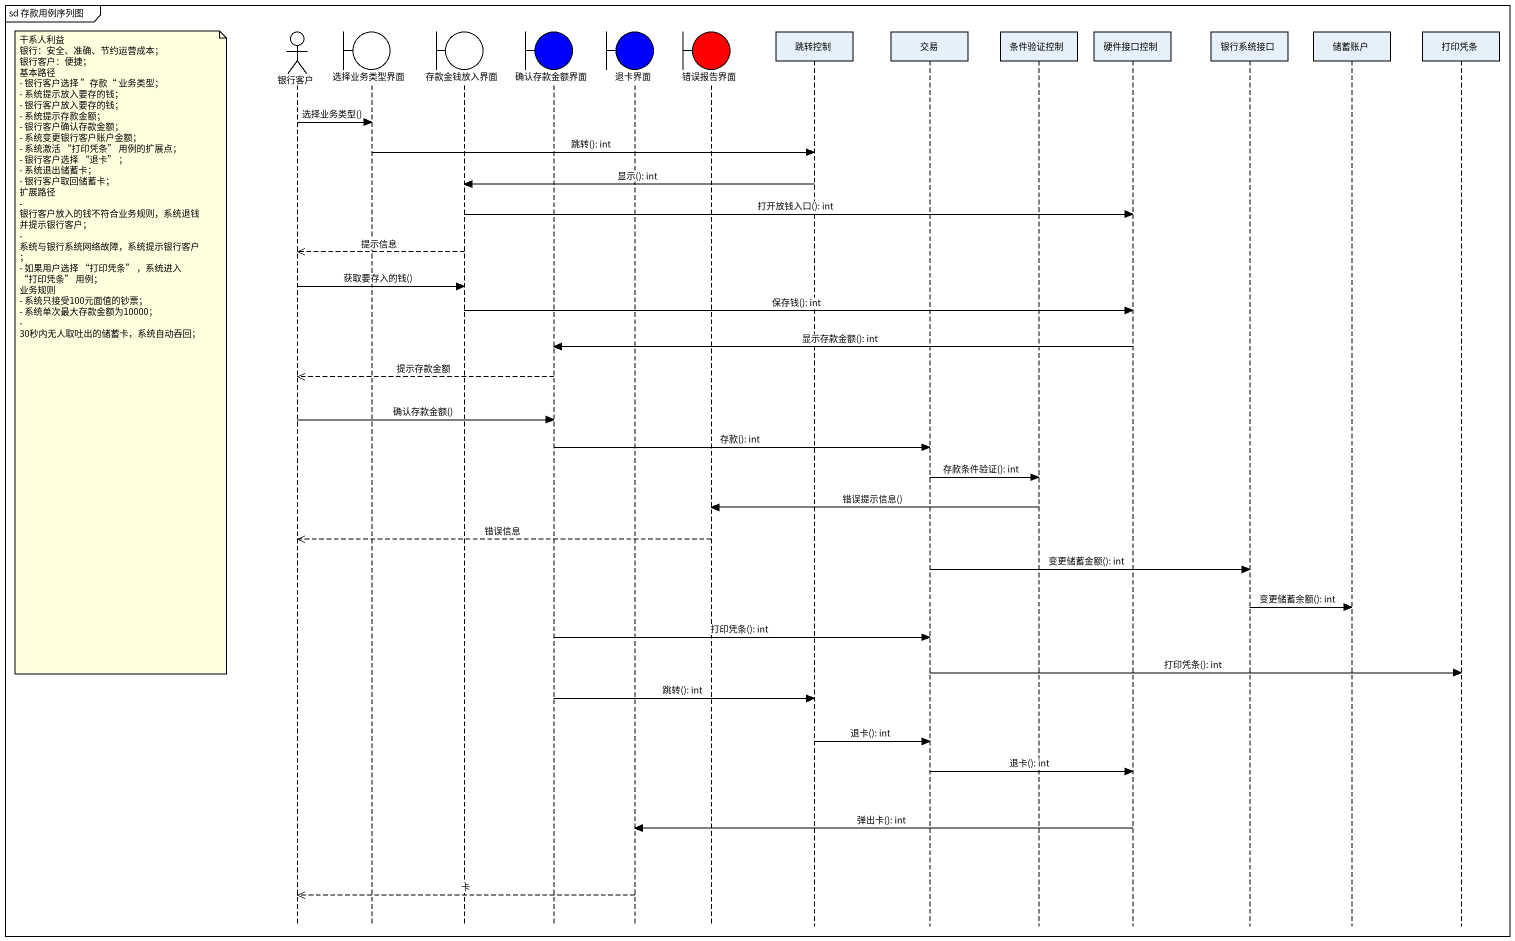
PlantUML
@startuml
mainframe sd 存款用例序列图
hide footbox
actor 银行客户
boundary 选择业务类型界面
boundary 存款金钱放入界面
boundary 确认存款金额界面 #0000FF
boundary 退卡界面 #0000FF
boundary 错误报告界面 #FF0000
participant 跳转控制
participant 交易
participant 条件验证控制
participant 硬件接口控制
participant 银行系统接口
participant 储蓄账户
participant 打印凭条

银行客户 -> 选择业务类型界面 : 选择业务类型()
选择业务类型界面 -> 跳转控制 : 跳转(): int
跳转控制 -> 存款金钱放入界面 : 显示(): int
存款金钱放入界面 -> 硬件接口控制 : 打开放钱入口(): int
存款金钱放入界面 -->> 银行客户 : 提示信息
银行客户 -> 存款金钱放入界面 : 获取要存入的钱()
存款金钱放入界面 -> 硬件接口控制 : 保存钱(): int
硬件接口控制 -> 确认存款金额界面 : 显示存款金额(): int
note left of 银行客户
  干系人利益
  银行：安全、准确、节约运营成本；
  银行客户：便捷；
  基本路径
  - 银行客户选择 ”存款“ 业务类型；
  - 系统提示放入要存的钱；
  - 银行客户放入要存的钱；
  - 系统提示存款金额；
  - 银行客户确认存款金额；
  - 系统变更银行客户账户金额；
  - 系统激活 “打印凭条” 用例的扩展点；
  - 银行客户选择 “退卡” ；
  - 系统退出储蓄卡；
  - 银行客户取回储蓄卡；
  扩展路径
  - 银行客户放入的钱不符合业务规则，系统退钱并提示银行客户；
  - 系统与银行系统网络故障，系统提示银行客户；
  - 如果用户选择 “打印凭条” ，系统进入 “打印凭条” 用例；
  业务规则
  - 系统只接受100元面值的钞票；
  - 系统单次最大存款金额为10000；
  - 30秒内无人取吐出的储蓄卡，系统自动吞回；
end note
确认存款金额界面 -->> 银行客户 : 提示存款金额
银行客户 -> 确认存款金额界面 : 确认存款金额()
确认存款金额界面 -> 交易 : 存款(): int
交易 -> 条件验证控制 : 存款条件验证(): int
条件验证控制 -> 错误报告界面 : 错误提示信息()
错误报告界面 -->> 银行客户 : 错误信息
交易 -> 银行系统接口 : 变更储蓄金额(): int
银行系统接口 -> 储蓄账户 : 变更储蓄余额(): int
确认存款金额界面 -> 交易 : 打印凭条(): int
交易 -> 打印凭条 : 打印凭条(): int
确认存款金额界面 -> 跳转控制 : 跳转(): int
跳转控制 -> 交易 : 退卡(): int
交易 -> 硬件接口控制 : 退卡(): int
硬件接口控制 -> 退卡界面 : 弹出卡(): int
退卡界面 -->> 银行客户 : 卡
@enduml
